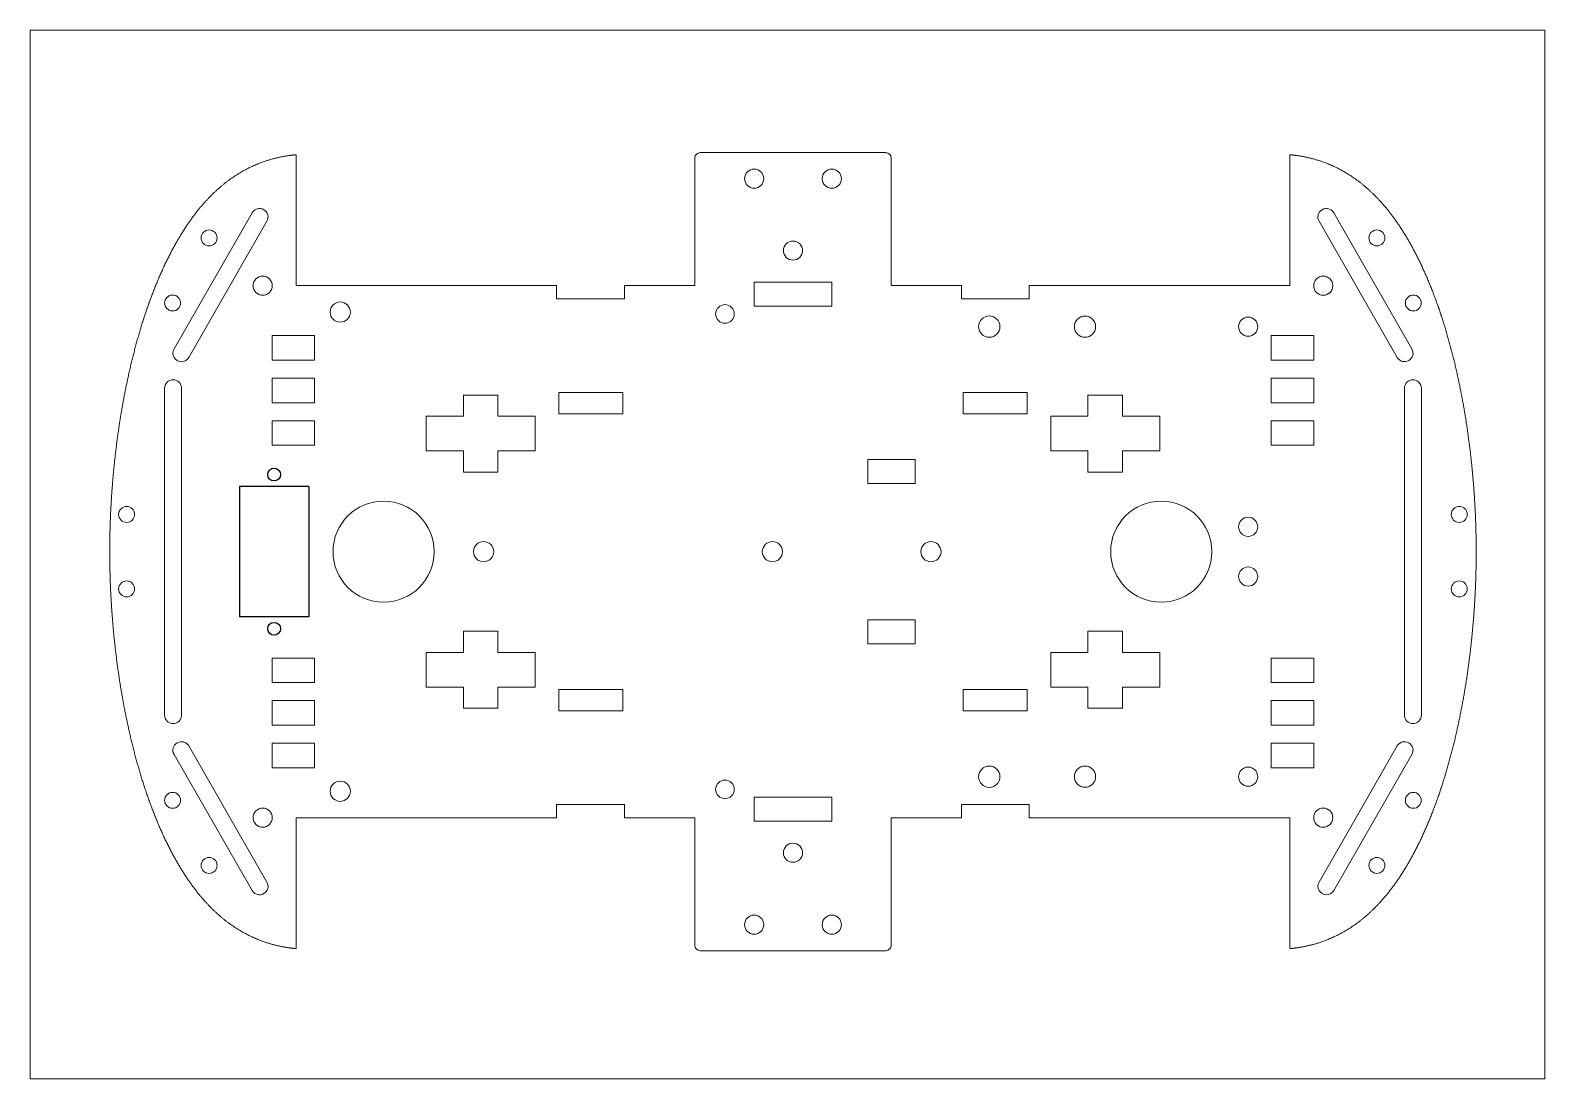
# Paper-space layout 'Layout1' of a CAD drawing. Header units: millimetres. Extents: x 16 to 272, y 12 to 189.
# The model-space entities are those that its viewports show. They can reach past a viewport. Long polylines and large blocks are cut down to what shows.
import ezdxf

# ---------------------------------------------------------------- set-up
doc = ezdxf.new("R2010")
doc.units = ezdxf.units.MM
doc.layers.add('Visible (ISO)', color=7, linetype='Continuous', lineweight=9)

msp = doc.modelspace()

# ---------------------------------------------------------------- linework, layer by layer
for p, q in [((105.92, 160.75), (105.92, 136.25)), ((118.92, 160.75), (105.92, 160.75)), ((118.92, 160.75), (118.92, 136.25)), ((118.92, 136.25), (105.92, 136.25))]:
    msp.add_line(p, q)
for centre in [(112.42, 163), (112.42, 134)]:
    msp.add_circle(centre, 1.2)
at = {"layer": 'Visible (ISO)'}
for p, q in [((116.54, 223.11), (116.54, 198.5)), ((191.54, 198.5), (191.54, 222.5)), ((227.46, 223.5), (192.54, 223.5)), ((228.46, 198.5), (228.46, 222.5)), ((303.46, 223.11), (303.46, 198.5)), ((108.28, 212.19), (93.59, 186.6)), ((311.72, 212.19), (326.41, 186.6)), ((96.37, 185.01), (111.05, 210.6)), ((323.63, 185.01), (308.95, 210.6)), ((116.54, 198.5), (165.55, 198.5)), ((165.55, 198.5), (165.55, 196)), ((178.32, 198.5), (191.54, 198.5)), ((178.32, 198.5), (178.32, 196)), ((202.7, 199.14), (202.7, 194.64)), ((217.3, 199.14), (202.7, 199.14)), ((217.3, 199.14), (217.3, 194.64)), ((241.68, 198.5), (228.46, 198.5)), ((241.68, 196), (241.68, 198.5)), ((303.46, 198.5), (254.45, 198.5)), ((254.45, 198.5), (254.45, 196)), ((178.32, 196), (165.55, 196)), ((217.3, 194.64), (202.7, 194.64)), ((254.45, 196), (241.68, 196)), ((120.04, 189.1), (112.04, 189.1)), ((112.04, 189.1), (112.04, 184.5)), ((120.04, 184.5), (120.04, 189.1)), ((299.96, 184.5), (299.96, 189.1)), ((299.96, 189.1), (307.96, 189.1)), ((307.96, 189.1), (307.96, 184.5)), ((112.04, 184.5), (120.04, 184.5)), ((307.96, 184.5), (299.96, 184.5)), ((112.04, 181.1), (112.04, 176.5)), ((120.04, 181.1), (112.04, 181.1)), ((120.04, 176.5), (120.04, 181.1)), ((299.96, 181.1), (307.96, 181.1)), ((299.96, 176.5), (299.96, 181.1)), ((307.96, 181.1), (307.96, 176.5)), ((91.81, 179.2), (91.81, 117.8)), ((95.01, 179.2), (95.01, 117.8)), ((148.02, 177.93), (148.02, 173.94)), ((154.52, 177.93), (148.02, 177.93)), ((154.52, 173.94), (154.52, 177.93)), ((165.97, 178.4), (165.97, 174.4)), ((177.97, 178.4), (165.97, 178.4)), ((177.97, 174.4), (177.97, 178.4)), ((242.03, 174.4), (242.03, 178.4)), ((242.03, 178.4), (254.03, 178.4)), ((254.03, 178.4), (254.03, 174.4)), ((265.48, 173.94), (265.48, 177.93)), ((265.48, 177.93), (271.98, 177.93)), ((271.98, 177.93), (271.98, 173.94)), ((324.99, 179.2), (324.99, 117.8)), ((328.19, 179.2), (328.19, 117.8)), ((112.04, 176.5), (120.04, 176.5)), ((141.02, 173.94), (141.02, 167.44)), ((148.02, 173.94), (141.02, 173.94)), ((161.52, 173.94), (154.52, 173.94)), ((161.52, 167.44), (161.52, 173.94)), ((165.97, 174.4), (177.97, 174.4)), ((254.03, 174.4), (242.03, 174.4)), ((258.48, 167.44), (258.48, 173.94)), ((258.48, 173.94), (265.48, 173.94)), ((271.98, 173.94), (278.98, 173.94)), ((278.98, 173.94), (278.98, 167.44)), ((307.96, 176.5), (299.96, 176.5)), ((112.04, 173.1), (112.04, 168.5)), ((120.04, 173.1), (112.04, 173.1)), ((120.04, 168.5), (120.04, 173.1)), ((299.96, 173.1), (307.96, 173.1)), ((299.96, 168.5), (299.96, 173.1)), ((307.96, 173.1), (307.96, 168.5)), ((112.04, 168.5), (120.04, 168.5)), ((307.96, 168.5), (299.96, 168.5)), ((141.02, 167.44), (148.02, 167.44)), ((148.02, 167.44), (148.02, 163.47)), ((154.52, 167.44), (161.52, 167.44)), ((154.52, 163.47), (154.52, 167.44)), ((224.1, 161.31), (224.1, 165.81)), ((224.1, 165.81), (232.97, 165.81)), ((232.97, 165.81), (232.97, 161.31)), ((265.48, 167.44), (258.48, 167.44)), ((265.48, 163.47), (265.48, 167.44)), ((278.98, 167.44), (271.98, 167.44)), ((271.98, 167.44), (271.98, 163.47)), ((148.02, 163.47), (154.52, 163.47)), ((271.98, 163.47), (265.48, 163.47)), ((232.97, 161.31), (224.1, 161.31)), ((224.1, 135.69), (224.1, 131.19)), ((232.97, 135.69), (224.1, 135.69)), ((232.97, 131.19), (232.97, 135.69)), ((148.02, 129.56), (148.02, 133.53)), ((148.02, 133.53), (154.52, 133.53)), ((154.52, 133.53), (154.52, 129.56)), ((224.1, 131.19), (232.97, 131.19)), ((265.48, 133.53), (265.48, 129.56)), ((271.98, 133.53), (265.48, 133.53)), ((271.98, 129.56), (271.98, 133.53)), ((112.04, 123.9), (112.04, 128.5)), ((112.04, 128.5), (120.04, 128.5)), ((120.04, 128.5), (120.04, 123.9)), ((141.02, 123.06), (141.02, 129.56)), ((141.02, 129.56), (148.02, 129.56)), ((154.52, 129.56), (161.52, 129.56)), ((161.52, 129.56), (161.52, 123.06)), ((258.48, 129.56), (258.48, 123.06)), ((265.48, 129.56), (258.48, 129.56)), ((278.98, 129.56), (271.98, 129.56)), ((278.98, 123.06), (278.98, 129.56)), ((299.96, 128.5), (299.96, 123.9)), ((307.96, 128.5), (299.96, 128.5)), ((307.96, 123.9), (307.96, 128.5)), ((120.04, 123.9), (112.04, 123.9)), ((148.02, 123.06), (141.02, 123.06)), ((148.02, 119.07), (148.02, 123.06)), ((154.52, 123.06), (154.52, 119.07)), ((161.52, 123.06), (154.52, 123.06)), ((165.97, 118.6), (165.97, 122.6)), ((165.97, 122.6), (177.97, 122.6)), ((177.97, 122.6), (177.97, 118.6)), ((242.03, 122.6), (242.03, 118.6)), ((254.03, 122.6), (242.03, 122.6)), ((254.03, 118.6), (254.03, 122.6)), ((258.48, 123.06), (265.48, 123.06)), ((265.48, 123.06), (265.48, 119.07)), ((271.98, 123.06), (278.98, 123.06)), ((271.98, 119.07), (271.98, 123.06)), ((299.96, 123.9), (307.96, 123.9)), ((112.04, 115.9), (112.04, 120.5)), ((112.04, 120.5), (120.04, 120.5)), ((120.04, 120.5), (120.04, 115.9)), ((299.96, 120.5), (299.96, 115.9)), ((307.96, 120.5), (299.96, 120.5)), ((307.96, 115.9), (307.96, 120.5)), ((154.52, 119.07), (148.02, 119.07)), ((177.97, 118.6), (165.97, 118.6)), ((242.03, 118.6), (254.03, 118.6)), ((265.48, 119.07), (271.98, 119.07)), ((120.04, 115.9), (112.04, 115.9)), ((299.96, 115.9), (307.96, 115.9)), ((96.37, 111.99), (111.05, 86.4)), ((112.04, 107.9), (112.04, 112.5)), ((112.04, 112.5), (120.04, 112.5)), ((120.04, 112.5), (120.04, 107.9)), ((299.96, 112.5), (299.96, 107.9)), ((307.96, 112.5), (299.96, 112.5)), ((307.96, 107.9), (307.96, 112.5)), ((323.63, 111.99), (308.95, 86.4)), ((108.28, 84.81), (93.59, 110.4)), ((311.72, 84.81), (326.41, 110.4)), ((120.04, 107.9), (112.04, 107.9)), ((299.96, 107.9), (307.96, 107.9)), ((165.55, 101), (178.32, 101)), ((165.55, 98.5), (165.55, 101)), ((178.32, 101), (178.32, 98.5)), ((202.7, 97.86), (202.7, 102.36)), ((217.3, 102.36), (202.7, 102.36)), ((217.3, 97.86), (217.3, 102.36)), ((241.68, 101), (254.45, 101)), ((241.68, 98.5), (241.68, 101)), ((254.45, 98.5), (254.45, 101)), ((116.54, 73.89), (116.54, 98.5)), ((116.54, 98.5), (165.55, 98.5)), ((178.32, 98.5), (191.54, 98.5)), ((191.54, 98.5), (191.54, 74.5)), ((217.3, 97.86), (202.7, 97.86)), ((228.46, 98.5), (228.46, 74.5)), ((241.68, 98.5), (228.46, 98.5)), ((303.46, 98.5), (254.45, 98.5)), ((303.46, 73.89), (303.46, 98.5)), ((227.46, 73.5), (192.54, 73.5))]:
    msp.add_line(p, q, dxfattribs=at)
for centre, radius in [((202.7, 218.61), 1.8), ((217.3, 218.61), 1.8), ((100.18, 207.46), 1.5), ((319.82, 207.46), 1.5), ((210, 205.09), 1.8), ((110.27, 198.49), 1.8), ((309.73, 198.49), 1.8), ((93.33, 195.24), 1.5), ((326.67, 195.24), 1.5), ((124.86, 193.53), 1.9), ((197.21, 193.18), 1.75), ((246.92, 190.8), 2), ((264.92, 190.79), 2), ((295.61, 190.79), 1.8), ((84.68, 155.5), 1.5), ((133, 148.5), 9.5), ((279.26, 148.5), 9.5), ((335.32, 155.5), 1.5), ((295.61, 153.17), 1.8), ((151.82, 148.5), 1.9), ((206.13, 148.5), 1.9), ((235.95, 148.5), 1.9), ((295.61, 143.83), 1.8), ((84.68, 141.5), 1.5), ((335.32, 141.5), 1.5), ((197.21, 103.82), 1.75), ((246.92, 106.2), 2), ((264.92, 106.21), 2), ((295.61, 106.21), 1.8), ((93.33, 101.76), 1.5), ((124.86, 103.47), 1.9), ((326.67, 101.76), 1.5), ((110.27, 98.51), 1.8), ((309.73, 98.51), 1.8), ((210, 91.91), 1.8), ((100.18, 89.54), 1.5), ((319.82, 89.54), 1.5), ((202.7, 78.39), 1.8), ((217.3, 78.39), 1.8)]:
    msp.add_circle(centre, radius, dxfattribs=at)
for centre, radius, start, end in [((192.54, 222.5), 1, 90, 180), ((227.46, 222.5), 1, 0, 90), ((109.67, 211.39), 1.6, 330.1453, 150.1453), ((310.33, 211.39), 1.6, 29.8547, 209.8547), ((94.98, 185.81), 1.6, 150.1453, 330.1453), ((325.02, 185.81), 1.6, 209.8547, 29.8547), ((93.41, 179.2), 1.6, 0, 180), ((326.59, 179.2), 1.6, 0, 180), ((93.41, 117.8), 1.6, 180, 0), ((326.59, 117.8), 1.6, 180, 0), ((94.98, 111.19), 1.6, 29.8547, 209.8547), ((325.02, 111.19), 1.6, 330.1453, 150.1453), ((109.67, 85.61), 1.6, 209.8547, 29.8547), ((310.33, 85.61), 1.6, 150.1453, 330.1453), ((192.54, 74.5), 1, 180, 270), ((227.46, 74.5), 1, 270, 0)]:
    msp.add_arc(centre, radius, start, end, dxfattribs=at)
for points in [[(81.5, 148.5), (81.5, 149.75), (81.53, 152.28), (81.64, 156.11), (81.96, 161.3), (82.62, 167.92), (83.58, 174.6), (84.86, 181.28), (86.46, 187.86), (88.42, 194.23), (90.73, 200.25), (93.39, 205.79), (96.4, 210.71), (99.76, 214.89), (103.46, 218.26), (107.48, 220.78), (110.95, 222.13), (113.69, 222.76), (115.58, 223.02), (116.54, 223.11)], [(338.5, 148.5), (338.5, 149.75), (338.47, 152.28), (338.36, 156.11), (338.04, 161.3), (337.38, 167.92), (336.42, 174.6), (335.14, 181.28), (333.54, 187.86), (331.58, 194.23), (329.27, 200.25), (326.61, 205.79), (323.6, 210.71), (320.24, 214.89), (316.54, 218.26), (312.52, 220.78), (309.05, 222.13), (306.31, 222.76), (304.42, 223.02), (303.46, 223.11)], [(81.5, 148.5), (81.5, 147.25), (81.53, 144.72), (81.64, 140.89), (81.96, 135.7), (82.62, 129.08), (83.58, 122.4), (84.86, 115.72), (86.46, 109.14), (88.42, 102.77), (90.73, 96.75), (93.39, 91.21), (96.4, 86.29), (99.76, 82.11), (103.46, 78.74), (107.48, 76.22), (110.95, 74.87), (113.69, 74.24), (115.58, 73.98), (116.54, 73.89)], [(338.5, 148.5), (338.5, 147.25), (338.47, 144.72), (338.36, 140.89), (338.04, 135.7), (337.38, 129.08), (336.42, 122.4), (335.14, 115.72), (333.54, 109.14), (331.58, 102.77), (329.27, 96.75), (326.61, 91.21), (323.6, 86.29), (320.24, 82.11), (316.54, 78.74), (312.52, 76.22), (309.05, 74.87), (306.31, 74.24), (304.42, 73.98), (303.46, 73.89)]]:
    msp.add_open_spline(points, degree=5, dxfattribs=at)

psp = doc.layouts.get("Layout1")

# ---------------------------------------------------------------- viewports
at = {"layer": '0', "view_target_point": (208.97, 147.97)}
psp.add_viewport(center=(143.82, 100.76), size=(255.44, 176.7201), view_center_point=(0, 0), view_height=197.048, dxfattribs=at)

doc.saveas('drawing.dxf')
